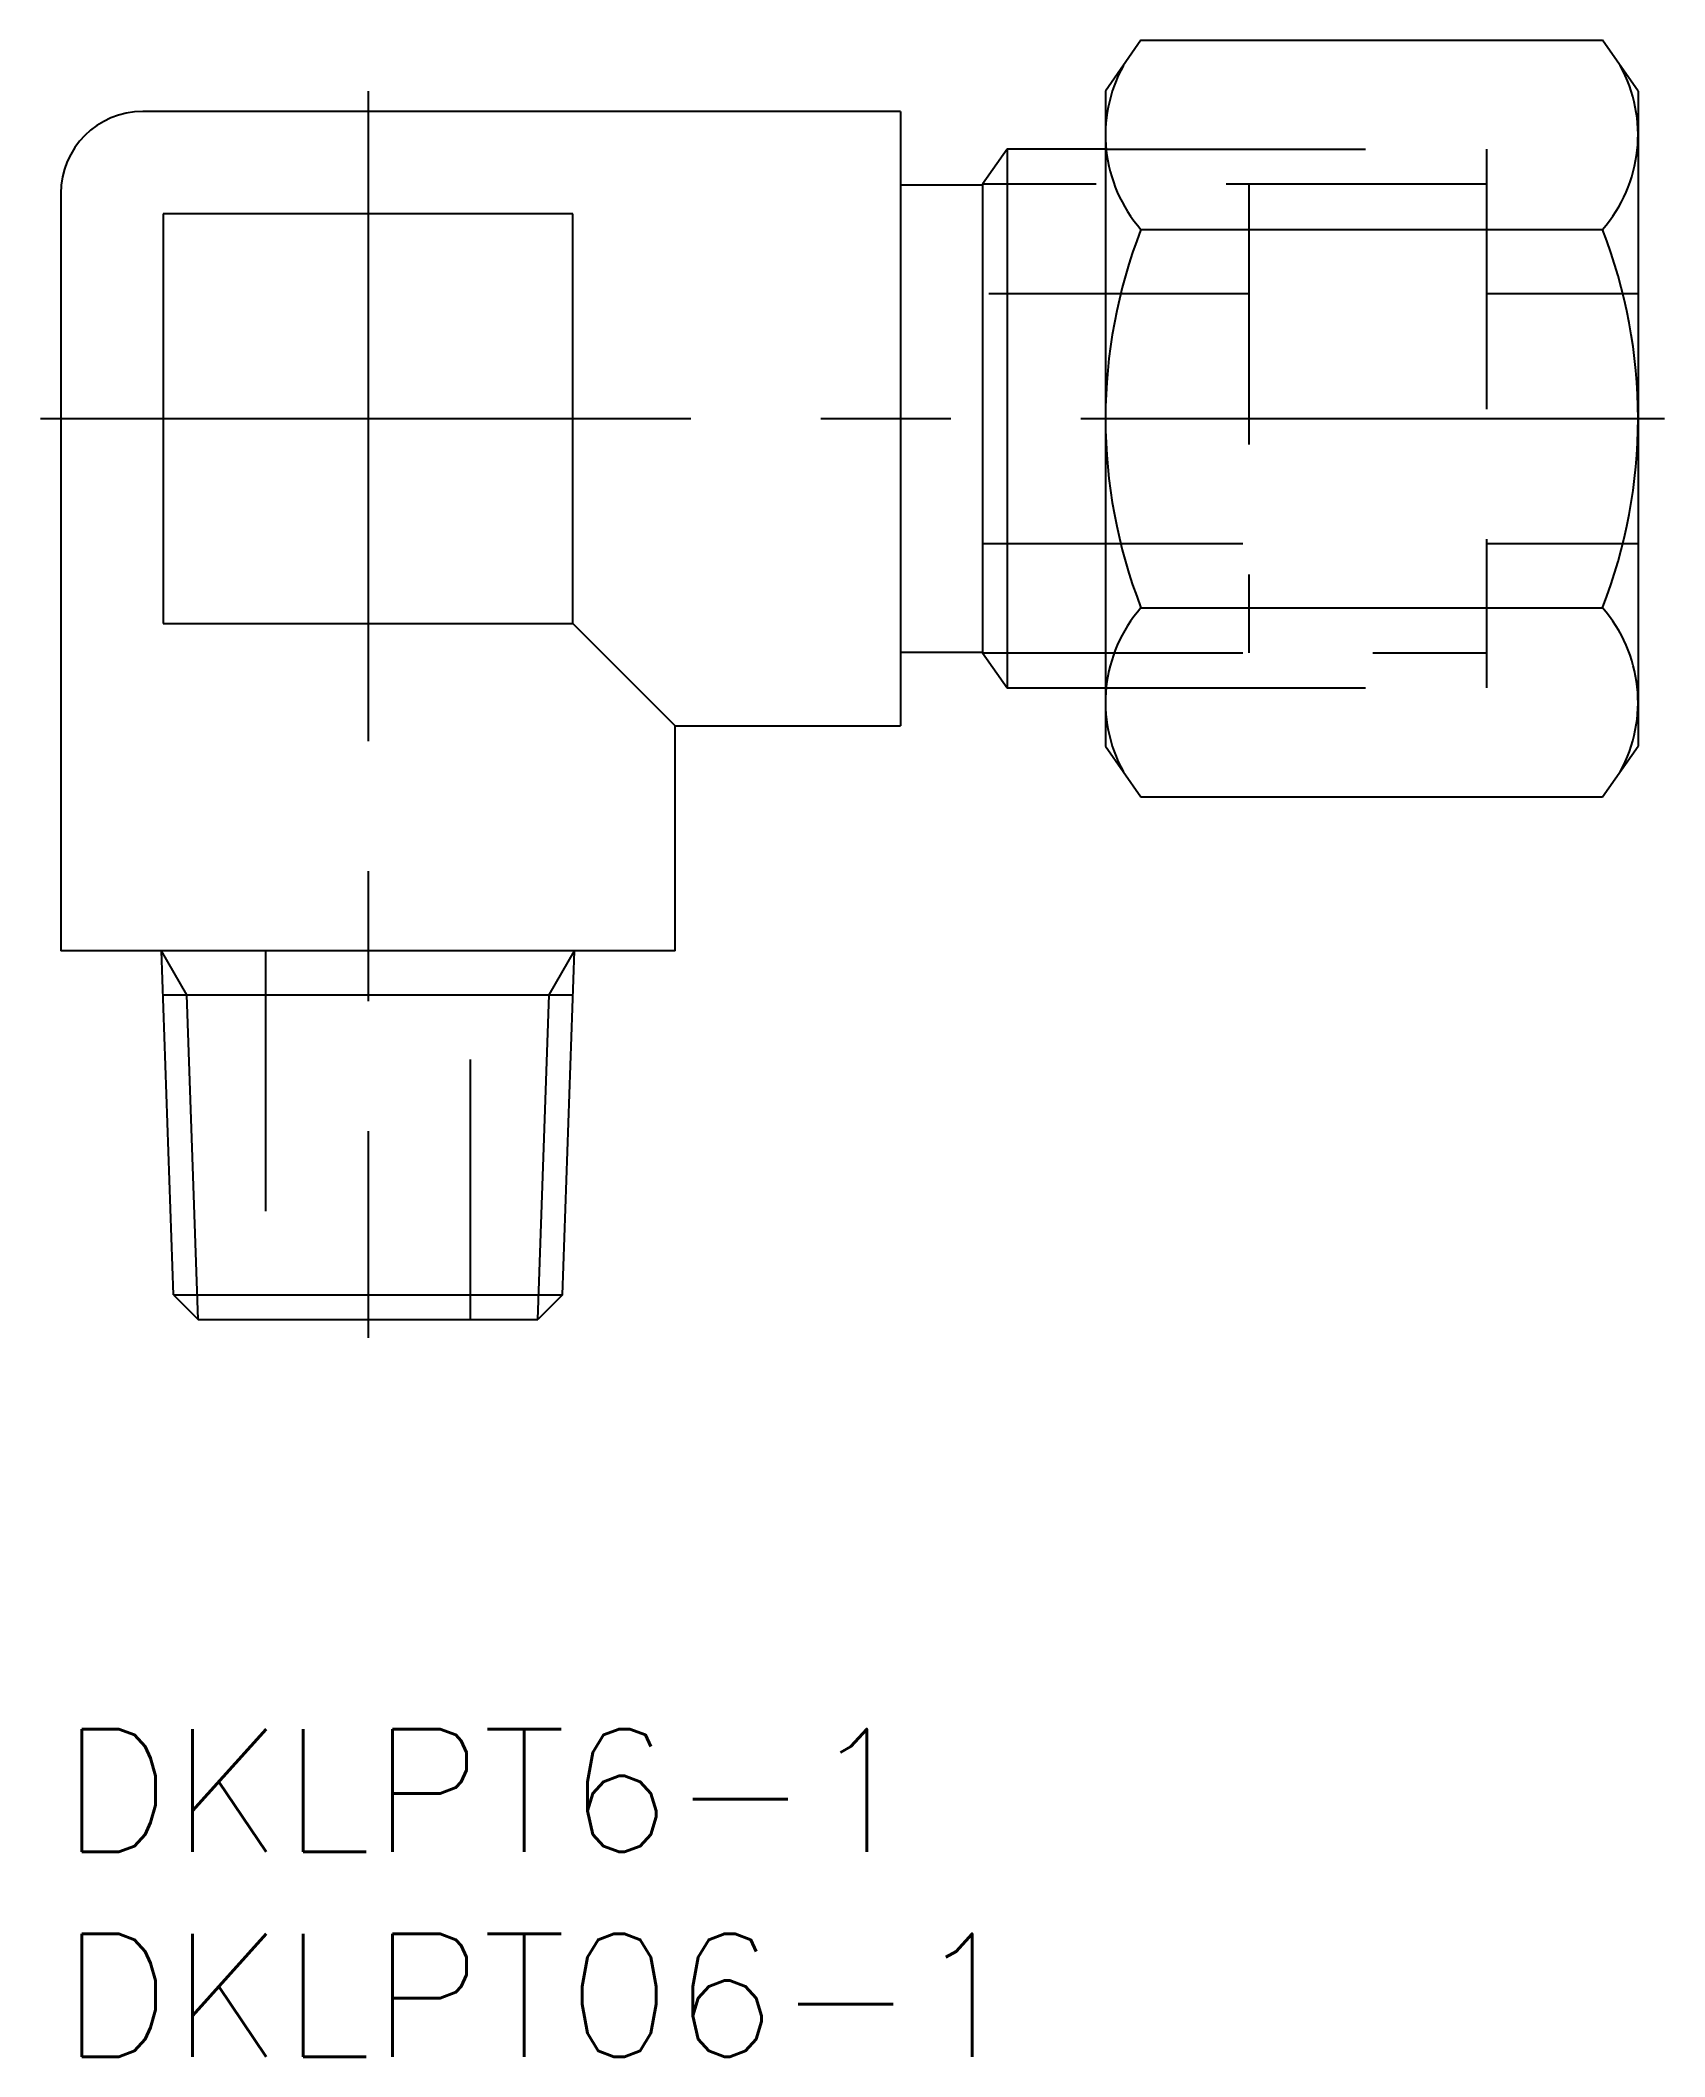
# Model space of a CAD drawing. Extents: x -0.5 to 39.1, y -8 to 41.2.
import ezdxf

# ---------------------------------------------------------------- set-up
doc = ezdxf.new("R2010")
doc.units = 0
doc.header["$LTSCALE"] = 0.5
doc.linetypes.add('CENTER', pattern=[50.8, 31.75, -6.35, 6.35, -6.35])
doc.linetypes.add('DASHED', pattern=[19.05, 12.7, -6.35])
for name, color, linetype in [('MSM_CENTER', 1, 'CENTER'), ('MSM_CONTINUOUS', 7, 'CONTINUOUS'), ('MSM_DASHED', 4, 'DASHED'), ('MSM_NARROW', 5, 'CONTINUOUS'), ('MSM_PART_NUMBER', 7, 'CONTINUOUS')]:
    doc.layers.add(name, color=color, linetype=linetype)
doc.styles.get("Standard").update_dxf_attribs({"font": 'txt.shx', "height": 1.5, "bigfont": 'bigfont.shx'})

# ---------------------------------------------------------------- blocks, each defined once
blk = doc.blocks.new('*U25')
at = {"layer": 'MSM_PART_NUMBER'}
blk.add_text('DKLPT6-1', height=3, dxfattribs=at).set_placement((0, -3))
blk = doc.blocks.new('*U26')
at = {"layer": 'MSM_PART_NUMBER'}
blk.add_text('DKLPT06-1', height=3, dxfattribs=at).set_placement((0, -8))

msp = doc.modelspace()

# ---------------------------------------------------------------- linework, layer by layer
at = {"layer": 'MSM_CENTER'}
for p, q in [((7.5, 40), (7.5, 9.55)), ((-0.5, 32), (39.15, 32))]:
    msp.add_line(p, q, dxfattribs=at)
at = {"layer": 'MSM_CONTINUOUS'}
for p, q in [((26.367, 41.238), (25.5, 40)), ((26.367, 41.238), (37.633, 41.238)), ((38.5, 40), (37.633, 41.238)), ((25.5, 40), (25.5, 24)), ((38.5, 40), (38.5, 24)), ((20.5, 39.5), (2, 39.5)), ((20.5, 39.5), (20.5, 24.5)), ((23.099, 38.578), (22.5, 37.722)), ((25.5, 38.578), (23.099, 38.578)), ((23.099, 38.578), (23.099, 25.422)), ((0, 37.5), (0, 19)), ((22.5, 37.7), (20.5, 37.7)), ((22.5, 37.722), (22.5, 26.277)), ((12.5, 37), (2.5, 37)), ((2.5, 37), (2.5, 27)), ((12.5, 27), (12.5, 37)), ((26.367, 36.619), (37.633, 36.619)), ((26.367, 27.381), (37.633, 27.381)), ((2.5, 27), (12.5, 27)), ((12.5, 27), (15, 24.5)), ((20.5, 26.3), (22.5, 26.3)), ((22.5, 26.277), (23.099, 25.422)), ((23.099, 25.422), (25.5, 25.422)), ((15, 19), (15, 24.5)), ((15, 24.5), (20.5, 24.5)), ((25.5, 24), (26.367, 22.762)), ((37.633, 22.762), (38.5, 24)), ((26.367, 22.762), (37.633, 22.762)), ((15, 19), (0, 19)), ((2.754, 10.602), (2.46, 19)), ((12.246, 10.602), (12.54, 19)), ((2.498, 17.929), (12.502, 17.929)), ((2.754, 10.602), (3.356, 10)), ((2.754, 10.602), (12.246, 10.602)), ((12.246, 10.602), (11.644, 10)), ((3.356, 10), (11.644, 10))]:
    msp.add_line(p, q, dxfattribs=at)
for centre, radius, start, end in [((29.011, 38.928), 3.511, 151.1362, 221.1362), ((34.989, 38.928), 3.511, 318.8638, 28.8638), ((2, 37.5), 2, 90, 180), ((38.242, 32), 12.742, 158.7474, 201.2526), ((25.758, 32), 12.742, 338.7474, 21.2526), ((29.011, 25.072), 3.511, 138.8638, 208.8638), ((34.989, 25.072), 3.511, 331.1362, 41.1362)]:
    msp.add_arc(centre, radius, start, end, dxfattribs=at)
at = {"layer": 'MSM_DASHED'}
for p, q in [((25.5, 38.578), (34.8, 38.578)), ((34.8, 38.578), (34.8, 25.422)), ((34.8, 37.722), (22.5, 37.722)), ((29, 37.722), (29, 26.277)), ((29, 35.05), (22.5, 35.05)), ((38.5, 35.05), (34.8, 35.05)), ((22.5, 28.95), (29, 28.95)), ((34.8, 28.95), (38.5, 28.95)), ((22.5, 26.277), (34.8, 26.277)), ((25.5, 25.422), (34.8, 25.422)), ((5, 19), (5, 10)), ((10, 10), (10, 19))]:
    msp.add_line(p, q, dxfattribs=at)
at = {"layer": 'MSM_NARROW'}
for p, q in [((3.079, 17.929), (2.46, 19)), ((11.921, 17.929), (12.54, 19)), ((3.356, 10), (3.079, 17.929)), ((11.644, 10), (11.921, 17.929))]:
    msp.add_line(p, q, dxfattribs=at)

# ---------------------------------------------------------------- block references
at = {"layer": 'MSM_CONTINUOUS'}
for name in ['*U25', '*U26']:
    msp.add_blockref(name, (0, 0), dxfattribs=at)

doc.saveas('drawing.dxf')
